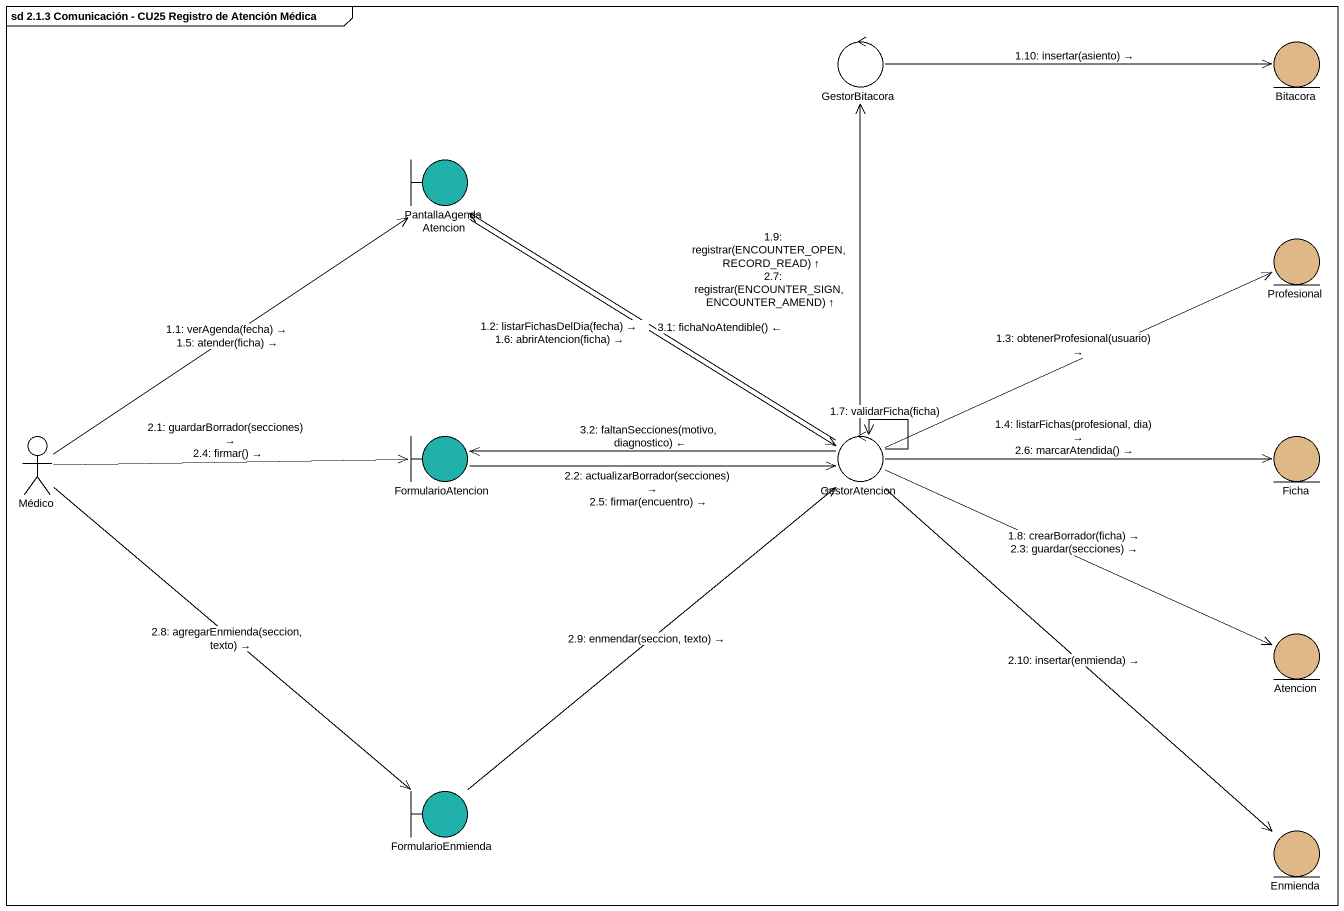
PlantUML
@startuml
mainframe sd 2.1.3 Comunicación - CU25 Registro de Atención Médica
control GestorBitacora
entity Bitacora #DEB887
boundary PantallaAgendaAtencion #20B2AA
entity Profesional #DEB887
actor Médico
boundary FormularioAtencion #20B2AA
control GestorAtencion
entity Ficha #DEB887
entity Atencion #DEB887
boundary FormularioEnmienda #20B2AA
entity Enmienda #DEB887
Médico -up-> PantallaAgendaAtencion : 1.1: verAgenda(fecha) →\n1.5: atender(ficha) →
PantallaAgendaAtencion --> GestorAtencion : 1.2: listarFichasDelDia(fecha) →\n1.6: abrirAtencion(ficha) →
GestorAtencion -right-> Profesional : 1.3: obtenerProfesional(usuario) →
GestorAtencion -right-> Ficha : 1.4: listarFichas(profesional, dia) →\n2.6: marcarAtendida() →
GestorAtencion --> GestorAtencion : 1.7: validarFicha(ficha)
GestorAtencion -right-> Atencion : 1.8: crearBorrador(ficha) →\n2.3: guardar(secciones) →
GestorAtencion -up-> GestorBitacora : 1.9: registrar(ENCOUNTER_OPEN, RECORD_READ) ↑\n2.7: registrar(ENCOUNTER_SIGN, ENCOUNTER_AMEND) ↑
GestorBitacora -right-> Bitacora : 1.10: insertar(asiento) →
Médico -right-> FormularioAtencion : 2.1: guardarBorrador(secciones) →\n2.4: firmar() →
FormularioAtencion -right-> GestorAtencion : 2.2: actualizarBorrador(secciones) →\n2.5: firmar(encuentro) →
Médico --> FormularioEnmienda : 2.8: agregarEnmienda(seccion, texto) →
FormularioEnmienda -up-> GestorAtencion : 2.9: enmendar(seccion, texto) →
GestorAtencion --> Enmienda : 2.10: insertar(enmienda) →
GestorAtencion -up-> PantallaAgendaAtencion : 3.1: fichaNoAtendible() ←
GestorAtencion -left-> FormularioAtencion : 3.2: faltanSecciones(motivo, diagnostico) ←
@enduml
